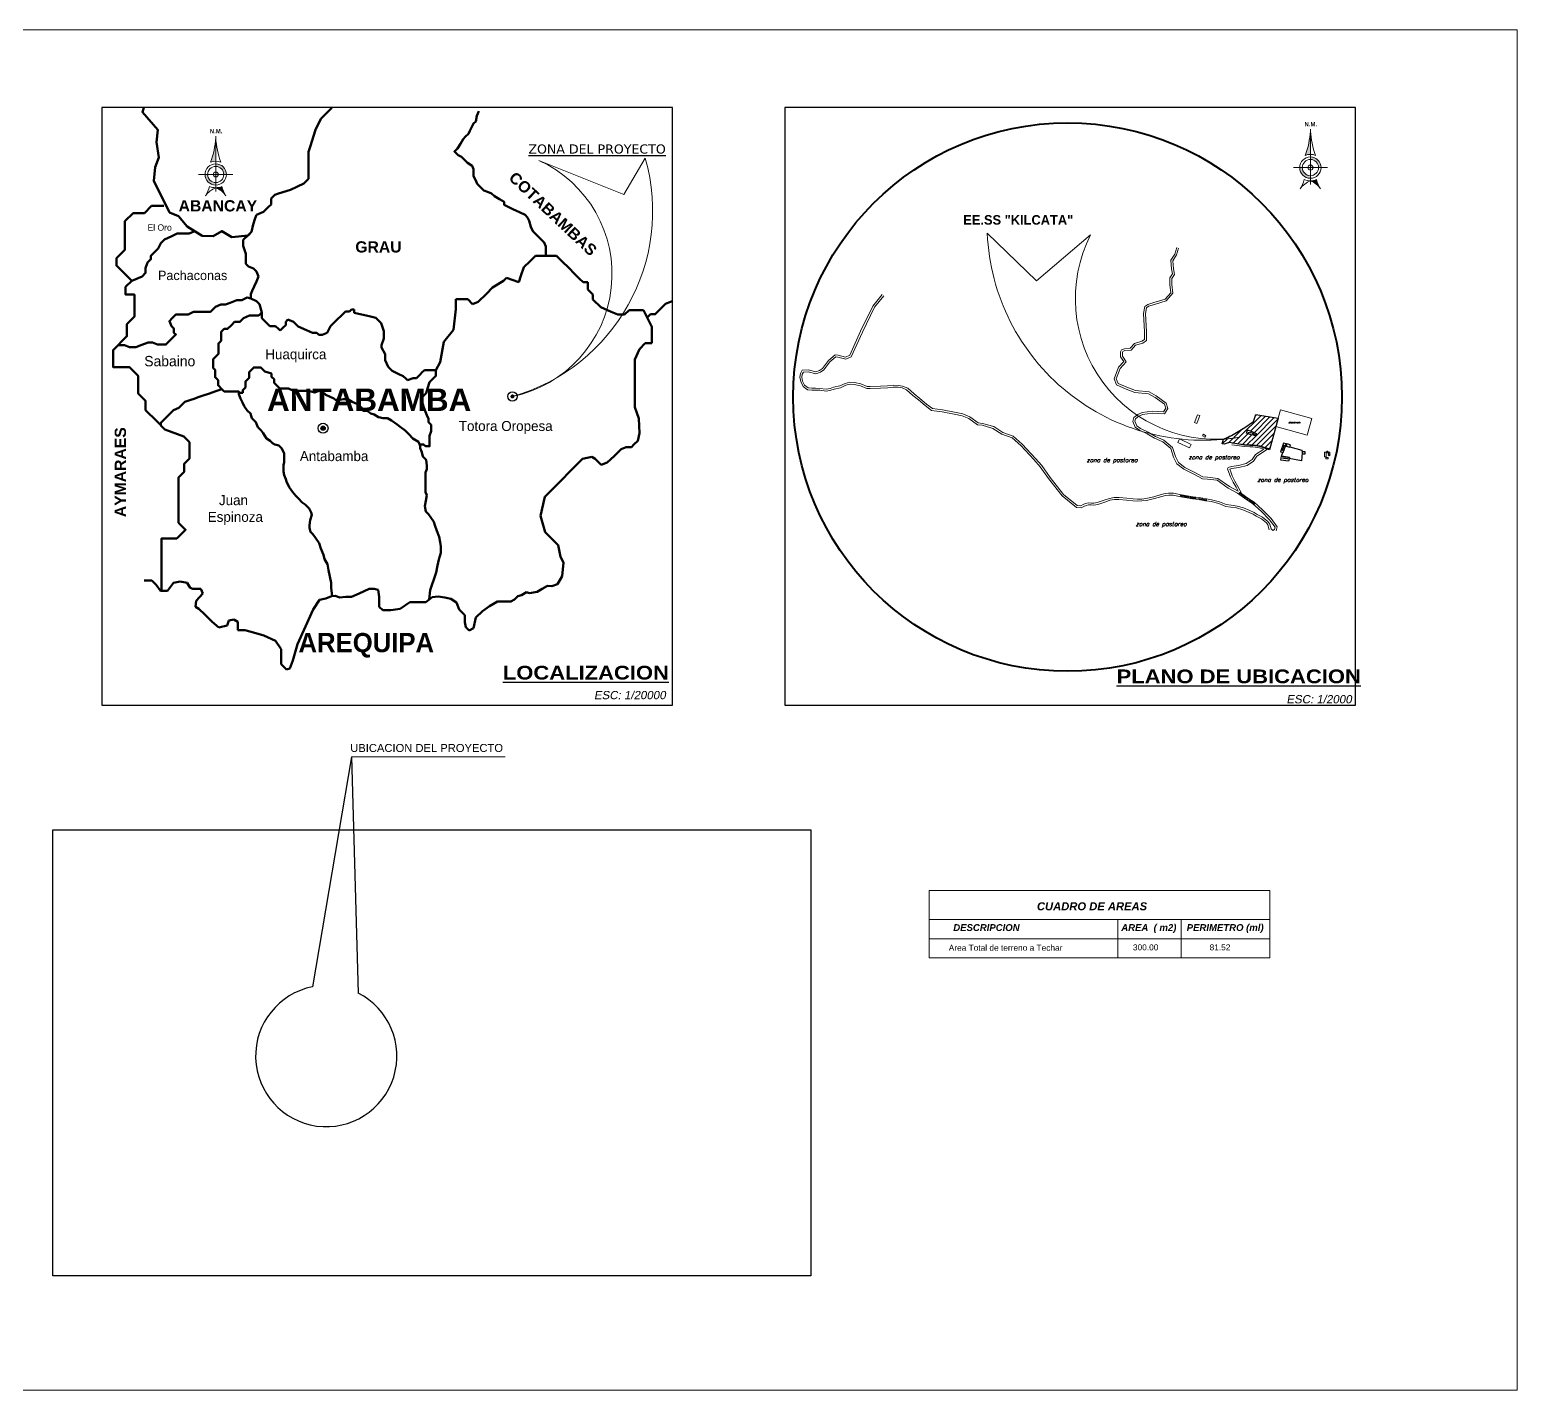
# Model space of a CAD drawing. Header units: metres. Extents: x 758904 to 760277, y 8387332 to 8388258.
# Drawn here: x 760212.5 to 760277.4, y 8387920.2 to 8387979.6 of the extents above; entities that cross this region are included whole.
import ezdxf
from ezdxf.enums import TextEntityAlignment as Align

# ---------------------------------------------------------------- set-up
doc = ezdxf.new("R2010")
doc.units = ezdxf.units.M
doc.linetypes.add('$AUDIT_BAD_LTYPE1', pattern=[0])
doc.linetypes.add('$RECOVER_090125203647-5', pattern=[0])
for name, color, linetype in [('-22', 7, 'Continuous'), ('05', 5, 'Continuous'), ('Detalles', 253, 'Continuous'), ('NOMBRE', 40, 'Continuous')]:
    doc.layers.add(name, color=color, linetype=linetype)
for name, color, linetype, lineweight in [('1.1AGUA CALIENTE', 1, 'Continuous', 40), ('8', 5, 'Continuous', 60), ('ACCESORIOS-AGUA', 7, 'Continuous', 9), ('CALLE', 7, '$RECOVER_090125203647-5', 15), ('COTA', 1, 'Continuous', 9), ('Distrito', 212, 'Continuous', 25), ('PERFIL', 150, 'Continuous', 9), ('PLUMA 01', 31, 'Continuous', 9), ('PLUMA 2', 121, 'Continuous', 9), ('Red vías Vecinales', 106, 'Continuous', 40), ('ROTULO_YMT', 7, 'Continuous', 5), ('Texto calles', 7, 'Continuous', 18), ('Texto vías Provinciales', 170, 'Continuous', 5)]:
    doc.layers.add(name, color=color, linetype=linetype, lineweight=lineweight)
doc.styles.add('ambiente', font='romand.shx', dxfattribs={"oblique": 15})
doc.styles.add('ARIAL', font='arial.ttf')
doc.styles.add('Arial Negrita', font='')
doc.styles.add('century', font='GOTHIC.TTF')
doc.styles.add('PROVINCIAS', font='GOTHIC.TTF', dxfattribs={"oblique": 10, "height": 0.14})
doc.styles.get("Standard").update_dxf_attribs({"font": 'simplex.shx'})
doc.styles.add('TURBO TEXTO', font='swisse.ttf')
doc.styles.add('WMF-Arial0', font='')
doc.styles.add('WMF-Swis721 Ex BT0', font='swisse.ttf')
doc.styles.get('Arial Negrita').set_extended_font_data('Arial', bold=True)
doc.styles.get('WMF-Arial0').set_extended_font_data('Arial', italic=True, bold=True)
picture_1 = doc.add_image_def('image1.jpg', size_in_pixel=(848, 499))

# ---------------------------------------------------------------- blocks, each defined once
blk = doc.blocks.new('N.M.5')
at = {"linetype": '$AUDIT_BAD_LTYPE1'}
for points in [[(0, 31.5, -0.071703), (-3, 17.15, -0.099699), (0, 17.75)], [(6, -2.5, -0.090274), (3.6, 2.98, -0.099699), (0, 2.25, -0.14892)]]:
    blk.add_hatch(color=256, dxfattribs=at).paths.add_polyline_path(points)
h = blk.add_hatch(color=256, dxfattribs=at)
h.paths.add_polyline_path([(4.75, 10), (6.25, 10, 0.414214), (0, 16.25), (0, 14.75, -0.414214)])
h.paths.add_polyline_path([(-4.75, 10), (-6.25, 10, 0.414214), (0, 3.75), (0, 5.25, -0.414214)])
h.paths.add_polyline_path([(0, 8.5), (0, 10), (-1.5, 10, 0.414214)], flags=17)
h.paths.add_polyline_path([(0, 10), (1.5, 10, 0.414214), (0, 11.5)], flags=17)
for p, q in [((0, 32.5), (0, 0)), ((-10, 10), (10, 10))]:
    blk.add_line(p, q, dxfattribs=at)
for radius in [6.25, 4.75, 1.5]:
    blk.add_circle((0, 10), radius, dxfattribs=at)
for centre, radius, start, end in [((-51.29, 34.73), 51.39, 339.99268, 356.39775), ((51.29, 34.73), 51.39, 183.60225, 200.00732), ((0, 10), 7.75, 67.22603, 112.77397), ((-19.84, 6.83), 16.69, 326.01293, 346.64627), ((4.8, -9.97), 13.13, 111.42702, 145.30795), ((0, 11.55), 9.3, 247.22603, 292.77397), ((-4.8, -9.97), 13.13, 34.69205, 68.57298), ((19.84, 6.83), 16.69, 193.35373, 213.98707)]:
    blk.add_arc(centre, radius, start, end, dxfattribs=at)
at = {"linetype": '$AUDIT_BAD_LTYPE1', "style": 'Arial Negrita'}
blk.add_text('N.M.', height=2.5, dxfattribs=at).set_placement((0.24, 35.4), align=Align.MIDDLE)

msp = doc.modelspace()

# ---------------------------------------------------------------- hatches: boundary and pattern name
for points in [[(760233.679, 8387963.605, 1), (760233.501, 8387963.605, 1)], [(760225.418, 8387962.219, 1), (760225.232, 8387962.219, 1)]]:
    msp.add_hatch(color=256).paths.add_polyline_path(points)
at = {"layer": 'PERFIL'}
h = msp.add_hatch(dxfattribs=at)
h.set_pattern_fill('ANSI31', color=0, scale=0.05)
h.set_pattern_definition([(45, (-467.80067, -17601.13015), (-0.1122532015134, 0.1122532015134), [])])
h.paths.add_polyline_path([(760267.004, 8387962.655), (760266.038, 8387962.811), (760265.926, 8387962.512), (760265.547, 8387962.253), (760264.963, 8387961.904), (760264.732, 8387961.795, 0.014554), (760265.331, 8387961.825, -0.028891), (760264.627, 8387961.745), (760264.627, 8387961.745), (760264.556, 8387961.534), (760264.646, 8387961.52), (760264.865, 8387961.588), (760265.535, 8387961.481), (760265.775, 8387961.465), (760265.898, 8387961.469), (760266.212, 8387961.417), (760266.629, 8387961.275)])
h.paths.add_polyline_path([(760266.077, 8387961.979), (760266.044, 8387961.885), (760265.902, 8387961.933), (760265.935, 8387962.027)], flags=16)
h.paths.add_polyline_path([(760265.911, 8387962.045), (760265.863, 8387961.91), (760265.62, 8387961.996), (760265.667, 8387962.132)], flags=16)
h.paths.add_polyline_path([(760265.688, 8387962.008), (760265.843, 8387962.008), (760265.849, 8387962.031), (760265.694, 8387962.031)], flags=8)
h.paths.add_polyline_path([(760265.939, 8387961.947), (760266.041, 8387961.947), (760266.046, 8387961.965), (760265.944, 8387961.965)], flags=8)

# ---------------------------------------------------------------- linework, layer by layer
at = {"layer": '-22', "linetype": 'Continuous', "lineweight": 20, "elevation": 1307.09}
msp.add_lwpolyline([(760226.561, 8387947.875), (760233.268, 8387947.875)], dxfattribs=at)
at = {"lineweight": 60}
for p, q in [((760225.225, 8387975.727), (760224.999, 8387975.24)), ((760225.549, 8387976.051), (760225.225, 8387975.727)), ((760225.705, 8387976.207), (760225.549, 8387976.051)), ((760225.715, 8387976.217), (760225.705, 8387976.207)), ((760224.999, 8387975.24), (760224.764, 8387974.505)), ((760224.764, 8387974.505), (760224.695, 8387974.289)), ((760224.695, 8387974.289), (760224.695, 8387973.817)), ((760224.695, 8387973.817), (760224.695, 8387973.473)), ((760224.695, 8387973.106), (760224.491, 8387972.902)), ((760224.695, 8387973.473), (760224.695, 8387973.262)), ((760224.695, 8387973.262), (760224.695, 8387973.106)), ((760223.215, 8387972.409), (760223.056, 8387972.25)), ((760223.378, 8387972.459), (760223.215, 8387972.409)), ((760223.91, 8387972.623), (760223.378, 8387972.459)), ((760224.491, 8387972.902), (760223.91, 8387972.623)), ((760222.928, 8387971.862), (760222.732, 8387971.666)), ((760223.056, 8387971.99), (760222.928, 8387971.862)), ((760223.056, 8387972.25), (760223.056, 8387971.99)), ((760222.279, 8387971.114), (760222.199, 8387970.787)), ((760222.367, 8387971.384), (760222.279, 8387971.114)), ((760222.423, 8387971.529), (760222.367, 8387971.384)), ((760222.732, 8387971.666), (760222.423, 8387971.529)), ((760222.048, 8387970.628), (760221.839, 8387970.446)), ((760221.839, 8387970.446), (760221.839, 8387970.175)), ((760222.191, 8387970.778), (760222.048, 8387970.628)), ((760222.199, 8387970.787), (760222.056, 8387970.637)), ((760221.839, 8387970.175), (760221.953, 8387969.831)), ((760221.953, 8387969.831), (760221.953, 8387969.591)), ((760221.953, 8387969.591), (760221.953, 8387969.396)), ((760221.953, 8387969.396), (760222.07, 8387969.278)), ((760222.07, 8387969.278), (760222.289, 8387969.192)), ((760222.289, 8387969.192), (760222.418, 8387969.063)), ((760233.959, 8387968.872), (760234.091, 8387969.246)), ((760234.091, 8387969.246), (760234.357, 8387969.513)), ((760234.357, 8387969.513), (760234.59, 8387969.745)), ((760234.59, 8387969.745), (760234.884, 8387969.745)), ((760234.884, 8387969.745), (760235.256, 8387969.745)), ((760235.256, 8387969.745), (760235.519, 8387969.745)), ((760235.519, 8387969.745), (760235.806, 8387969.458)), ((760235.806, 8387969.458), (760236.007, 8387969.257)), ((760236.007, 8387969.257), (760236.007, 8387969.257)), ((760236.007, 8387969.257), (760236.347, 8387968.917)), ((760222.414, 8387968.629), (760222.319, 8387968.407)), ((760222.508, 8387968.848), (760222.414, 8387968.629)), ((760222.418, 8387969.063), (760222.508, 8387968.848)), ((760232.719, 8387968.366), (760233.197, 8387968.646)), ((760233.197, 8387968.646), (760233.337, 8387968.785)), ((760233.337, 8387968.785), (760233.863, 8387968.6)), ((760233.863, 8387968.6), (760233.959, 8387968.872)), ((760236.347, 8387968.917), (760236.517, 8387968.746)), ((760236.517, 8387968.746), (760236.672, 8387968.592)), ((760236.672, 8387968.592), (760236.881, 8387968.592)), ((760236.881, 8387968.592), (760236.881, 8387968.275)), ((760222.234, 8387968.209), (760222.178, 8387968.077)), ((760222.178, 8387968.077), (760222.178, 8387967.879)), ((760222.178, 8387967.879), (760222.422, 8387967.769)), ((760222.319, 8387968.407), (760222.234, 8387968.209)), ((760231.118, 8387967.411), (760231.118, 8387967.846)), ((760231.118, 8387967.846), (760231.643, 8387967.846)), ((760231.643, 8387967.846), (760231.643, 8387967.846)), ((760231.643, 8387967.846), (760231.85, 8387967.64)), ((760232.092, 8387967.739), (760232.464, 8387968.085)), ((760232.464, 8387968.085), (760232.719, 8387968.366)), ((760236.881, 8387968.275), (760237.105, 8387968.051)), ((760237.105, 8387968.051), (760237.105, 8387967.842)), ((760237.105, 8387967.842), (760237.45, 8387967.498)), ((760222.422, 8387967.769), (760222.551, 8387967.64)), ((760222.551, 8387967.64), (760222.649, 8387967.277)), ((760222.649, 8387967.277), (760222.649, 8387967.027)), ((760226.152, 8387967.165), (760226.298, 8387967.31)), ((760226.298, 8387967.31), (760226.473, 8387967.31)), ((760226.473, 8387967.31), (760226.56, 8387967.398)), ((760226.56, 8387967.398), (760226.69, 8387967.398)), ((760226.69, 8387967.398), (760226.69, 8387967.26)), ((760226.69, 8387967.26), (760227.073, 8387967.169)), ((760231.012, 8387966.511), (760231.118, 8387967.411)), ((760231.85, 8387967.64), (760232.092, 8387967.739)), ((760237.45, 8387967.498), (760237.903, 8387967.301)), ((760237.903, 8387967.301), (760238.19, 8387967.176)), ((760238.475, 8387967.176), (760238.677, 8387967.378)), ((760238.677, 8387967.378), (760239.017, 8387967.378)), ((760239.017, 8387967.378), (760239.311, 8387967.378)), ((760239.311, 8387967.378), (760239.667, 8387966.651)), ((760222.649, 8387967.027), (760222.862, 8387966.815)), ((760222.862, 8387966.815), (760222.999, 8387966.677)), ((760222.999, 8387966.677), (760222.999, 8387966.677)), ((760222.999, 8387966.677), (760223.257, 8387966.677)), ((760223.257, 8387966.677), (760223.374, 8387966.561)), ((760223.374, 8387966.561), (760223.457, 8387966.478)), ((760223.457, 8387966.478), (760223.603, 8387966.623)), ((760223.603, 8387966.623), (760223.695, 8387966.715)), ((760223.695, 8387966.869), (760223.788, 8387966.963)), ((760223.695, 8387966.715), (760223.695, 8387966.869)), ((760223.788, 8387966.963), (760224.032, 8387966.861)), ((760224.032, 8387966.861), (760224.24, 8387966.652)), ((760224.24, 8387966.652), (760224.599, 8387966.494)), ((760225.498, 8387966.386), (760225.657, 8387966.669)), ((760225.657, 8387966.669), (760225.919, 8387966.931)), ((760225.919, 8387966.931), (760226.152, 8387967.165)), ((760227.073, 8387967.169), (760227.34, 8387967.105)), ((760227.34, 8387967.105), (760227.635, 8387967.034)), ((760227.635, 8387967.034), (760227.866, 8387966.803)), ((760227.866, 8387966.803), (760227.982, 8387966.456)), ((760238.19, 8387967.176), (760238.475, 8387967.176)), ((760239.473, 8387967.046), (760239.667, 8387966.651)), ((760239.667, 8387966.651), (760239.667, 8387965.924)), ((760224.599, 8387966.494), (760224.86, 8387966.379)), ((760224.86, 8387966.379), (760225.057, 8387966.379)), ((760225.057, 8387966.379), (760225.141, 8387966.295)), ((760225.141, 8387966.295), (760225.282, 8387966.295)), ((760225.282, 8387966.295), (760225.498, 8387966.386)), ((760227.982, 8387966.132), (760227.882, 8387965.849)), ((760227.982, 8387966.456), (760227.982, 8387966.132)), ((760230.432, 8387965.095), (760230.593, 8387965.986)), ((760230.593, 8387965.986), (760231.012, 8387966.511)), ((760239.389, 8387965.924), (760239.133, 8387965.669)), ((760239.667, 8387965.924), (760239.389, 8387965.924)), ((760227.882, 8387965.849), (760227.882, 8387965.749)), ((760227.882, 8387965.749), (760228.04, 8387965.457)), ((760228.04, 8387965.457), (760228.04, 8387965.191)), ((760239.133, 8387965.669), (760238.924, 8387965.213)), ((760228.04, 8387965.191), (760228.165, 8387964.891)), ((760228.165, 8387964.891), (760228.336, 8387964.721)), ((760228.336, 8387964.721), (760228.632, 8387964.583)), ((760228.632, 8387964.583), (760228.824, 8387964.494)), ((760229.552, 8387964.554), (760229.656, 8387964.658)), ((760229.656, 8387964.658), (760229.748, 8387964.75)), ((760229.748, 8387964.75), (760230.056, 8387964.75)), ((760230.056, 8387964.75), (760230.248, 8387964.75)), ((760230.248, 8387964.75), (760230.432, 8387965.095)), ((760238.924, 8387965.213), (760238.924, 8387963.141)), ((760228.824, 8387964.494), (760228.933, 8387964.385)), ((760228.933, 8387964.385), (760229.008, 8387964.31)), ((760229.008, 8387964.31), (760229.256, 8387964.4)), ((760229.256, 8387964.4), (760229.398, 8387964.4)), ((760229.398, 8387964.4), (760229.552, 8387964.554)), ((760238.924, 8387963.945), (760238.924, 8387963.636)), ((760238.924, 8387963.636), (760238.924, 8387963.141)), ((760238.924, 8387963.141), (760239.11, 8387962.646)), ((760238.924, 8387963.141), (760239.11, 8387962.646)), ((760239.11, 8387962.646), (760239.128, 8387962.002)), ((760239.11, 8387962.646), (760239.128, 8387962.002)), ((760239.128, 8387962.002), (760239.059, 8387961.669)), ((760238.548, 8387961.394), (760238.337, 8387961.305)), ((760238.783, 8387961.394), (760238.548, 8387961.394)), ((760238.892, 8387961.503), (760238.783, 8387961.394)), ((760239.059, 8387961.669), (760238.892, 8387961.503)), ((760236.65, 8387960.874), (760236.201, 8387960.425)), ((760237.051, 8387960.97), (760236.65, 8387960.874)), ((760237.194, 8387960.886), (760237.051, 8387960.97)), ((760237.467, 8387960.613), (760237.194, 8387960.886)), ((760237.726, 8387960.722), (760237.467, 8387960.613)), ((760238.03, 8387961.003), (760237.726, 8387960.722)), ((760238.337, 8387961.305), (760238.03, 8387961.003)), ((760236.201, 8387960.425), (760235.622, 8387959.846)), ((760235.248, 8387959.472), (760235.003, 8387959.227)), ((760235.622, 8387959.846), (760235.248, 8387959.472)), ((760235.003, 8387959.227), (760234.815, 8387958.398)), ((760234.815, 8387958.398), (760235.016, 8387957.676)), ((760235.016, 8387957.676), (760235.581, 8387957.111)), ((760235.581, 8387957.111), (760235.68, 8387956.601)), ((760235.68, 8387956.601), (760235.823, 8387956.359)), ((760235.823, 8387956.359), (760235.76, 8387955.757)), ((760217.856, 8387955.572), (760217.516, 8387955.572)), ((760218.047, 8387955.381), (760217.856, 8387955.572)), ((760219.083, 8387955.53), (760218.797, 8387955.463)), ((760219.396, 8387955.463), (760219.083, 8387955.53)), ((760235.76, 8387955.757), (760235.55, 8387955.409)), ((760218.23, 8387955.125), (760218.047, 8387955.381)), ((760218.531, 8387955.114), (760218.23, 8387955.125)), ((760218.797, 8387955.463), (760218.531, 8387955.114)), ((760219.519, 8387955.253), (760219.396, 8387955.463)), ((760219.641, 8387955.205), (760219.519, 8387955.253)), ((760219.996, 8387955.205), (760219.641, 8387955.205)), ((760219.787, 8387954.688), (760220.076, 8387955.001)), ((760220.076, 8387955.001), (760219.996, 8387955.205)), ((760225.696, 8387954.88), (760225.451, 8387954.784)), ((760225.864, 8387954.895), (760225.696, 8387954.88)), ((760226.049, 8387954.821), (760225.864, 8387954.895)), ((760226.322, 8387954.85), (760226.049, 8387954.821)), ((760226.569, 8387954.85), (760226.322, 8387954.85)), ((760226.895, 8387955.002), (760226.569, 8387954.85)), ((760227.331, 8387955.206), (760226.895, 8387955.002)), ((760227.562, 8387955.206), (760227.331, 8387955.206)), ((760227.732, 8387955.158), (760227.562, 8387955.206)), ((760227.78, 8387954.852), (760227.732, 8387955.158)), ((760227.78, 8387954.417), (760227.78, 8387954.852)), ((760230.355, 8387954.868), (760230.089, 8387954.835)), ((760230.634, 8387954.821), (760230.355, 8387954.868)), ((760233.828, 8387954.889), (760233.684, 8387954.738)), ((760233.983, 8387954.929), (760233.828, 8387954.889)), ((760234.205, 8387955.061), (760233.983, 8387954.929)), ((760234.335, 8387955.022), (760234.205, 8387955.061)), ((760234.669, 8387955.069), (760234.335, 8387955.022)), ((760234.893, 8387955.199), (760234.669, 8387955.069)), ((760235.125, 8387955.331), (760234.893, 8387955.199)), ((760235.31, 8387955.324), (760235.125, 8387955.331)), ((760235.55, 8387955.409), (760235.31, 8387955.324)), ((760219.765, 8387954.413), (760219.787, 8387954.688)), ((760219.911, 8387954.331), (760219.765, 8387954.413)), ((760220.163, 8387954.079), (760219.911, 8387954.331)), ((760224.9, 8387954.307), (760224.561, 8387953.566)), ((760225.172, 8387954.73), (760224.9, 8387954.307)), ((760225.451, 8387954.784), (760225.172, 8387954.73)), ((760227.93, 8387954.267), (760227.78, 8387954.417)), ((760228.288, 8387954.267), (760227.93, 8387954.267)), ((760228.693, 8387954.331), (760228.288, 8387954.267)), ((760229.115, 8387954.629), (760228.693, 8387954.331)), ((760229.815, 8387954.629), (760229.115, 8387954.629)), ((760230.089, 8387954.835), (760229.815, 8387954.629)), ((760230.899, 8387954.771), (760230.634, 8387954.821)), ((760231.152, 8387954.607), (760230.899, 8387954.771)), ((760231.264, 8387954.305), (760231.152, 8387954.607)), ((760231.519, 8387954.049), (760231.264, 8387954.305)), ((760232.282, 8387954.233), (760231.996, 8387953.947)), ((760232.591, 8387954.455), (760232.282, 8387954.233)), ((760232.943, 8387954.659), (760232.591, 8387954.455)), ((760233.517, 8387954.659), (760232.943, 8387954.659)), ((760233.684, 8387954.738), (760233.517, 8387954.659)), ((760220.483, 8387953.759), (760220.163, 8387954.079)), ((760220.772, 8387953.512), (760220.483, 8387953.759)), ((760221.138, 8387953.609), (760220.772, 8387953.512)), ((760221.208, 8387953.816), (760221.138, 8387953.609)), ((760221.433, 8387953.872), (760221.208, 8387953.816)), ((760221.603, 8387953.762), (760221.433, 8387953.872)), ((760221.603, 8387953.408), (760221.603, 8387953.762)), ((760224.561, 8387953.566), (760224.206, 8387952.788)), ((760231.519, 8387953.75), (760231.519, 8387954.049)), ((760231.555, 8387953.534), (760231.519, 8387953.75)), ((760231.996, 8387953.947), (760231.895, 8387953.491)), ((760221.911, 8387953.408), (760221.603, 8387953.408)), ((760222.189, 8387953.327), (760221.911, 8387953.408)), ((760222.747, 8387953.163), (760222.189, 8387953.327)), ((760223.251, 8387952.932), (760222.747, 8387953.163)), ((760223.499, 8387952.565), (760223.251, 8387952.932)), ((760231.7, 8387953.393), (760231.555, 8387953.534)), ((760231.895, 8387953.491), (760231.7, 8387953.393)), ((760223.495, 8387951.918), (760223.499, 8387952.565)), ((760224.206, 8387952.788), (760224.002, 8387952.071)), ((760223.736, 8387951.688), (760223.495, 8387951.918)), ((760223.879, 8387951.721), (760223.736, 8387951.688)), ((760224.002, 8387952.071), (760223.879, 8387951.721))]:
    msp.add_line(p, q, dxfattribs=at)
for points in [[(760217.497, 8387976.217), (760217.44, 8387976.018), (760218.112, 8387975.249), (760218.055, 8387974.704), (760218.158, 8387974.044), (760217.992, 8387973.61), (760217.94, 8387973.025), (760218.629, 8387971.64), (760219.019, 8387971.477), (760219.394, 8387971.021), (760220.052, 8387970.616), (760220.535, 8387970.608), (760220.913, 8387970.823), (760221.34, 8387970.564), (760222.056, 8387970.637)], [(760232.128, 8387976.06), (760232.03, 8387975.852), (760231.985, 8387975.616), (760231.887, 8387975.518), (760231.798, 8387975.353), (760231.731, 8387975.206), (760231.667, 8387975.066), (760231.548, 8387974.947), (760231.437, 8387974.835), (760231.32, 8387974.635), (760231.199, 8387974.436), (760231.06, 8387974.298), (760231.217, 8387974.142), (760231.36, 8387974.07), (760231.464, 8387973.965), (760231.63, 8387973.8), (760231.837, 8387973.673), (760231.891, 8387973.526), (760231.891, 8387973.428), (760231.891, 8387973.218), (760231.985, 8387973.04), (760232.056, 8387972.882), (760232.201, 8387972.737), (760232.342, 8387972.596), (760232.507, 8387972.534), (760232.675, 8387972.47), (760232.803, 8387972.343), (760233.02, 8387972.217), (760233.232, 8387972.095), (760233.232, 8387971.967), (760233.427, 8387971.874), (760233.614, 8387971.783), (760233.763, 8387971.712), (760233.904, 8387971.644), (760234.144, 8387971.528), (760234.253, 8387971.419), (760234.325, 8387971.265), (760234.388, 8387971.01), (760234.477, 8387970.827), (760234.598, 8387970.707), (760234.741, 8387970.563), (760234.857, 8387970.447), (760234.98, 8387970.324), (760235.044, 8387970.152), (760235.044, 8387970), (760235.044, 8387969.822), (760235.044, 8387969.745)], [(760218.37, 8387971.921), (760217.84, 8387971.921), (760217.532, 8387971.613), (760217.041, 8387971.613), (760216.68, 8387971.252), (760216.68, 8387970.395), (760216.68, 8387970.01), (760216.309, 8387969.639), (760216.309, 8387969.321), (760216.309, 8387969.321), (760216.647, 8387968.983), (760216.647, 8387968.983), (760216.978, 8387968.652), (760216.71, 8387968.384), (760216.71, 8387968.054), (760217.096, 8387968.054), (760217.096, 8387967.53), (760217.096, 8387967.09), (760216.765, 8387966.759), (760216.765, 8387966.236), (760216.159, 8387965.629), (760216.159, 8387965.272), (760216.159, 8387964.886), (760216.489, 8387964.886), (760216.875, 8387964.886), (760217.261, 8387964.5), (760217.261, 8387964.032), (760217.261, 8387963.729), (760217.578, 8387963.412), (760217.578, 8387963.013), (760218.067, 8387962.523), (760218.426, 8387962.165), (760219.246, 8387961.856), (760219.495, 8387961.608), (760219.495, 8387961.222), (760219.495, 8387960.892), (760219.26, 8387960.657), (760219.26, 8387960.313), (760219.019, 8387960.072), (760219.019, 8387959.554), (760219.019, 8387959.058), (760219.019, 8387958.563), (760219.019, 8387958.094), (760219.326, 8387957.788), (760218.943, 8387957.405), (760218.943, 8387957.405), (760218.943, 8387957.405), (760218.557, 8387957.405), (760218.281, 8387957.405), (760218.281, 8387956.91), (760218.281, 8387956.001), (760218.281, 8387955.56), (760218.278, 8387955.123)], [(760219.723, 8387970.819), (760219.486, 8387970.721), (760219.289, 8387970.721), (760219.123, 8387970.721), (760218.956, 8387970.721), (760218.722, 8387970.607), (760218.412, 8387970.457), (760218.245, 8387970.29), (760218.132, 8387970.063), (760217.954, 8387969.886), (760217.814, 8387969.746), (760217.814, 8387969.595), (760217.667, 8387969.447), (760217.58, 8387969.209), (760217.58, 8387968.998), (760217.429, 8387968.847), (760216.978, 8387968.652)], [(760222.178, 8387967.879), (760222.019, 8387967.918), (760221.785, 8387967.803), (760221.56, 8387967.803), (760221.27, 8387967.69), (760221.071, 8387967.613), (760220.86, 8387967.613), (760220.634, 8387967.521), (760220.509, 8387967.396), (760220.409, 8387967.296), (760220.151, 8387967.296), (760219.926, 8387967.296), (760219.676, 8387967.296), (760219.443, 8387967.183), (760219.217, 8387967.183), (760219.096, 8387967.183), (760218.903, 8387967.183), (760218.738, 8387967.018), (760218.618, 8387966.898), (760218.71, 8387966.677), (760218.819, 8387966.568), (760218.819, 8387966.387), (760218.901, 8387966.305), (760218.746, 8387966.15), (760218.609, 8387966.013), (760218.469, 8387965.872), (760218.38, 8387965.872), (760218.106, 8387965.872), (760217.889, 8387965.961), (760217.696, 8387965.961), (760217.422, 8387965.856), (760217.154, 8387965.754), (760216.874, 8387965.754), (760216.665, 8387965.84), (760216.488, 8387965.84), (760216.369, 8387965.84)], [(760222.649, 8387967.277), (760222.516, 8387967.143), (760222.309, 8387967.143), (760222.116, 8387967.143), (760221.859, 8387967.02), (760221.698, 8387966.859), (760221.464, 8387966.859), (760221.323, 8387966.718), (760221.158, 8387966.553), (760221.005, 8387966.553), (760220.877, 8387966.424), (760220.877, 8387966.199), (760220.877, 8387966.038), (760220.756, 8387965.918), (760220.756, 8387965.652), (760220.756, 8387965.459), (760220.643, 8387965.347), (760220.53, 8387965.234), (760220.53, 8387965.049), (760220.53, 8387964.84), (760220.611, 8387964.76), (760220.611, 8387964.599), (760220.611, 8387964.446), (760220.743, 8387964.313), (760220.743, 8387964.092), (760220.906, 8387963.929)], [(760221.649, 8387963.765), (760221.824, 8387963.765), (760221.824, 8387963.881), (760221.94, 8387963.997), (760221.94, 8387964.257), (760222.094, 8387964.411), (760222.094, 8387964.665), (760222.303, 8387964.874), (760222.609, 8387964.874), (760222.786, 8387964.698), (760223.073, 8387964.601), (760223.073, 8387964.465), (760223.185, 8387964.353), (760223.185, 8387964.201), (760223.302, 8387964.085), (760223.442, 8387963.945), (760223.634, 8387963.945), (760223.818, 8387963.945), (760224.034, 8387963.857), (760224.259, 8387963.857), (760224.475, 8387963.857), (760224.691, 8387963.857), (760224.959, 8387963.777), (760225.14, 8387963.856), (760225.308, 8387963.813), (760225.451, 8387963.669), (760225.634, 8387963.589), (760225.8, 8387963.516), (760225.863, 8387963.452), (760226.05, 8387963.452), (760226.221, 8387963.493), (760226.409, 8387963.493), (760226.597, 8387963.375), (760226.801, 8387963.286), (760226.992, 8387963.144), (760227.072, 8387962.983), (760227.246, 8387962.983), (760227.414, 8387962.867), (760227.553, 8387962.821), (760227.751, 8387962.703), (760227.952, 8387962.657), (760228.136, 8387962.657), (760228.314, 8387962.555), (760228.552, 8387962.377), (760228.688, 8387962.274), (760228.903, 8387962.114), (760229.063, 8387961.954), (760229.242, 8387961.774), (760229.493, 8387961.62), (760229.556, 8387961.449), (760229.556, 8387961.347), (760229.642, 8387961.169), (760229.681, 8387960.978), (760229.82, 8387960.84), (760229.856, 8387960.581), (760229.856, 8387960.433), (760229.797, 8387960.281), (760229.797, 8387960.084), (760229.797, 8387959.863), (760229.797, 8387959.621), (760229.797, 8387959.426), (760229.85, 8387959.295), (760229.813, 8387959.041), (760229.767, 8387958.814), (760229.817, 8387958.577), (760229.929, 8387958.465), (760230.024, 8387958.321), (760230.155, 8387958.125), (760230.206, 8387957.985), (760230.297, 8387957.732), (760230.388, 8387957.479), (760230.433, 8387957.246), (760230.47, 8387957.058), (760230.47, 8387956.772), (760230.381, 8387956.482), (760230.325, 8387956.223), (760230.268, 8387955.917), (760230.163, 8387955.62), (760230.072, 8387955.364), (760229.997, 8387955.154), (760229.959, 8387954.737), (760229.959, 8387954.737)], [(760230.248, 8387964.75), (760230.248, 8387964.503), (760230.157, 8387964.412), (760229.973, 8387964.229), (760229.886, 8387963.95), (760229.821, 8387963.745), (760229.658, 8387963.581), (760229.658, 8387963.308), (760229.728, 8387963.125), (760229.799, 8387962.94), (760229.856, 8387962.793), (760229.92, 8387962.626), (760229.92, 8387962.483), (760230.04, 8387962.362), (760230.04, 8387962.09), (760229.971, 8387961.887), (760229.971, 8387961.73), (760229.971, 8387961.579), (760229.971, 8387961.429), (760229.8, 8387961.429), (760229.715, 8387961.514), (760229.556, 8387961.514)], [(760218.247, 8387962.344), (760218.247, 8387962.457), (760218.366, 8387962.576), (760218.518, 8387962.728), (760218.67, 8387962.88), (760218.802, 8387963.013), (760219.029, 8387963.105), (760219.181, 8387963.257), (760219.29, 8387963.365), (760219.558, 8387963.457), (760219.702, 8387963.506), (760219.881, 8387963.568), (760220.095, 8387963.641), (760220.325, 8387963.72), (760220.686, 8387963.844), (760220.906, 8387963.929)], [(760220.906, 8387963.929), (760221.011, 8387963.824), (760221.649, 8387963.824), (760221.649, 8387963.765)], [(760221.649, 8387963.765), (760221.649, 8387963.706), (760221.716, 8387963.521), (760221.809, 8387963.336), (760221.885, 8387963.187), (760222.019, 8387962.998), (760222.16, 8387962.857), (760222.223, 8387962.657), (760222.397, 8387962.484), (760222.481, 8387962.261), (760222.62, 8387962.122), (760222.705, 8387961.995), (760222.858, 8387961.77), (760223.023, 8387961.663), (760223.122, 8387961.564), (760223.224, 8387961.506), (760223.396, 8387961.461), (760223.519, 8387961.338), (760223.632, 8387961.12), (760223.632, 8387960.959), (760223.632, 8387960.728), (760223.595, 8387960.621), (760223.595, 8387960.45), (760223.595, 8387960.333), (760223.632, 8387960.161), (760223.695, 8387959.989), (760223.732, 8387959.889), (760223.85, 8387959.65), (760223.992, 8387959.439), (760224.132, 8387959.267), (760224.254, 8387959.145), (760224.417, 8387958.981), (760224.548, 8387958.888), (760224.715, 8387958.72), (760224.805, 8387958.536), (760224.829, 8387958.432), (760224.766, 8387958.21), (760224.729, 8387957.982), (760224.729, 8387957.875), (760224.777, 8387957.701), (760224.883, 8387957.595), (760224.993, 8387957.426), (760225.161, 8387957.198), (760225.231, 8387956.97), (760225.344, 8387956.693), (760225.392, 8387956.504), (760225.512, 8387956.289), (760225.566, 8387956.026), (760225.624, 8387955.75), (760225.682, 8387955.469), (760225.682, 8387955.252), (760225.729, 8387954.883)]]:
    msp.add_lwpolyline(points, dxfattribs=at)
at = {"lineweight": 60, "flags": 128}
msp.add_lwpolyline([(760240.574, 8387967.783), (760240.561, 8387967.77), (760240.274, 8387967.643), (760239.824, 8387967.193), (760239.62, 8387967.193), (760239.473, 8387967.046)], dxfattribs=at)
at = {"elevation": 72.52, "flags": 128}
msp.add_lwpolyline([(760267.004, 8387962.655), (760266.629, 8387961.275), (760266.212, 8387961.417), (760265.898, 8387961.469), (760265.775, 8387961.465), (760265.535, 8387961.481), (760264.865, 8387961.588), (760264.646, 8387961.52), (760264.556, 8387961.534), (760264.627, 8387961.745), (760264.963, 8387961.904), (760265.547, 8387962.253), (760265.926, 8387962.512), (760266.038, 8387962.811)], close=True, dxfattribs=at)
at = {"flags": 128}
for points, elevation in [([(760265.911, 8387962.045), (760265.863, 8387961.91), (760265.62, 8387961.996), (760265.62, 8387961.996), (760265.667, 8387962.132)], 72.547), ([(760265.911, 8387962.045), (760265.667, 8387962.132), (760265.667, 8387962.132)], 72.547), ([(760226.561, 8387947.875), (760224.866, 8387937.83)], 1307.09), ([(760226.561, 8387947.875), (760226.853, 8387937.558)], 1307.09)]:
    msp.add_lwpolyline(points, dxfattribs=dict(at, elevation=elevation))
at = {"elevation": 72.544}
msp.add_lwpolyline([(760265.902, 8387961.933), (760266.044, 8387961.885), (760266.077, 8387961.979), (760265.935, 8387962.027)], close=True, dxfattribs=at)
at = {"flags": 128}
for points in [[(760267.104, 8387961.189), (760267.228, 8387961.152), (760267.359, 8387961.541), (760267.238, 8387961.571)], [(760267.519, 8387961.4), (760268.039, 8387961.258), (760268.049, 8387961.149), (760268.027, 8387960.801), (760267.487, 8387960.898), (760267.496, 8387960.941), (760267.157, 8387960.995), (760267.206, 8387961.159), (760267.228, 8387961.152), (760267.228, 8387961.152), (760267.325, 8387961.44), (760267.348, 8387961.432), (760267.514, 8387961.386)], [(760267.386, 8387961.535), (760267.348, 8387961.432), (760267.514, 8387961.386), (760267.55, 8387961.495)], [(760267.157, 8387960.995), (760267.496, 8387960.941), (760267.462, 8387960.784), (760267.124, 8387960.83)], [(760268.052, 8387961.191), (760268.047, 8387961.106), (760268.18, 8387961.106), (760268.18, 8387961.183)]]:
    msp.add_lwpolyline(points, close=True, dxfattribs=at)
for centre, radius in [((760233.59, 8387963.605), 0.208), ((760225.325, 8387962.219), 0.217), ((760225.325, 8387962.219), 0.0931)]:
    msp.add_circle(centre, radius)
msp.add_arc((760225.464, 8387934.806), 3.083, 101.17595, 63.21156)
at = {"layer": '1.1AGUA CALIENTE'}
msp.add_circle((760257.817, 8387963.577), 11.973, dxfattribs=at)
msp.add_circle((760257.817, 8387963.577), 11.973, dxfattribs=at)
at = {"layer": 'COTA'}
for p, q in [((760251.775, 8387942.036), (760266.639, 8387942.036)), ((760251.775, 8387942.036), (760251.775, 8387939.092)), ((760266.639, 8387942.036), (760266.64, 8387939.092)), ((760251.775, 8387940.766), (760266.639, 8387940.766)), ((760260.008, 8387940.766), (760260.008, 8387939.092)), ((760262.774, 8387940.766), (760262.774, 8387939.092)), ((760251.775, 8387939.929), (760266.639, 8387939.929)), ((760251.775, 8387939.092), (760266.639, 8387939.092)), ((760251.776, 8387939.092), (760266.64, 8387939.092))]:
    msp.add_line(p, q, dxfattribs=at)
for points in [[(760239.389, 8387974.003), (760238.452, 8387972.421), (760234.743, 8387973.912, -0.724674), (760233.59, 8387963.605, 0.413784)], [(760254.31, 8387970.728), (760256.454, 8387968.657), (760258.823, 8387970.654, 0.617431), (760265.331, 8387961.825, -0.451327)]]:
    msp.add_lwpolyline(points, format="xyb", close=True, dxfattribs=at)
at = {"layer": 'PERFIL', "flags": 128}
for points in [[(760265.227, 8387959.385), (760264.831, 8387959.601), (760264.346, 8387959.946), (760263.918, 8387959.994), (760263.918, 8387959.994), (760263.697, 8387960.013), (760263.697, 8387960.013), (760263.322, 8387960.207), (760262.894, 8387960.437), (760262.585, 8387960.66), (760262.443, 8387960.952), (760262.326, 8387961.332), (760262.326, 8387961.332), (760261.972, 8387961.629), (760261.616, 8387961.782), (760261.287, 8387961.97), (760260.958, 8387962.136), (760260.77, 8387962.268), (760260.657, 8387962.513), (760260.708, 8387962.684), (760260.708, 8387962.684), (760260.882, 8387962.821), (760261.068, 8387962.899), (760261.512, 8387962.964), (760262.003, 8387962.933), (760262.1, 8387963.087), (760262.039, 8387963.261), (760261.634, 8387963.563), (760261.352, 8387963.718), (760260.757, 8387963.784), (760260.367, 8387963.928), (760259.952, 8387964.107), (760259.845, 8387964.378), (760260.034, 8387964.878), (760260.265, 8387965.128), (760260.125, 8387965.336), (760260.127, 8387965.554), (760260.171, 8387965.637), (760260.299, 8387965.691), (760260.544, 8387965.708), (760260.732, 8387965.913), (760261.057, 8387966.015), (760261.168, 8387966.092), (760261.168, 8387966.425), (760261.13, 8387967.225), (760261.182, 8387967.531), (760261.314, 8387967.619), (760261.576, 8387967.706), (760262.075, 8387967.855), (760262.32, 8387968.134), (760262.276, 8387968.493), (760262.274, 8387968.782), (760262.392, 8387968.954), (760262.357, 8387969.171), (760262.326, 8387969.552), (760262.492, 8387969.824), (760262.581, 8387970.103)], [(760265.261, 8387959.464), (760264.876, 8387959.674), (760264.377, 8387960.029), (760263.927, 8387960.08), (760263.721, 8387960.097), (760263.362, 8387960.283), (760262.94, 8387960.51), (760262.653, 8387960.717), (760262.523, 8387960.984), (760262.4, 8387961.382), (760262.018, 8387961.703), (760261.655, 8387961.859), (760261.327, 8387962.046), (760261.002, 8387962.21), (760260.838, 8387962.325), (760260.749, 8387962.519), (760260.783, 8387962.634), (760260.926, 8387962.746), (760261.091, 8387962.815), (760261.516, 8387962.878), (760262.048, 8387962.844), (760262.195, 8387963.076), (760262.111, 8387963.314), (760261.681, 8387963.635), (760261.378, 8387963.801), (760260.777, 8387963.869), (760260.399, 8387964.008), (760260.019, 8387964.172), (760259.937, 8387964.379), (760260.109, 8387964.832), (760260.374, 8387965.12), (760260.211, 8387965.362), (760260.213, 8387965.532), (760260.232, 8387965.569), (760260.32, 8387965.606), (760260.584, 8387965.625), (760260.78, 8387965.838), (760261.095, 8387965.937), (760261.254, 8387966.047), (760261.254, 8387966.427), (760261.216, 8387967.22), (760261.261, 8387967.48), (760261.352, 8387967.541), (760261.602, 8387967.624), (760262.123, 8387967.779), (760262.41, 8387968.107), (760262.362, 8387968.498), (760262.36, 8387968.756), (760262.482, 8387968.934), (760262.442, 8387969.181), (760262.414, 8387969.531), (760262.57, 8387969.788), (760262.663, 8387970.077)], [(760266.62, 8387957.777), (760266.561, 8387957.995), (760266.491, 8387958.082), (760266.281, 8387958.257), (760266.049, 8387958.383), (760265.914, 8387958.468), (760265.737, 8387958.54), (760265.463, 8387958.658), (760265.194, 8387958.737), (760264.94, 8387958.769), (760264.716, 8387958.804), (760264.422, 8387958.927), (760264.082, 8387959.012), (760263.863, 8387959.049), (760263.551, 8387959.107), (760263.266, 8387959.14), (760263.016, 8387959.185), (760262.757, 8387959.228), (760262.428, 8387959.302), (760262.233, 8387959.302), (760262.096, 8387959.278), (760261.922, 8387959.241), (760261.608, 8387959.143), (760261.253, 8387959.06), (760261.058, 8387959.041), (760260.866, 8387959.036), (760260.667, 8387959.053), (760260.391, 8387959.081), (760260.057, 8387959.107), (760259.859, 8387959.107), (760259.666, 8387959.071), (760259.48, 8387959.005), (760259.133, 8387958.889), (760258.966, 8387958.861), (760258.85, 8387958.866), (760258.734, 8387958.874), (760258.627, 8387958.851), (760258.528, 8387958.806), (760258.409, 8387958.739), (760258.204, 8387958.758), (760257.574, 8387959.261), (760256.985, 8387960.021), (760256.626, 8387960.539), (760256.349, 8387960.845), (760255.781, 8387961.462), (760255.394, 8387961.8), (760254.946, 8387961.955), (760254.558, 8387962.211), (760254.093, 8387962.344), (760253.888, 8387962.366), (760253.506, 8387962.637), (760253.214, 8387962.757), (760252.864, 8387962.836), (760252.338, 8387962.93), (760251.88, 8387962.998), (760251.603, 8387963.207), (760251.313, 8387963.453), (760251.06, 8387963.652), (760250.793, 8387963.896), (760250.591, 8387963.974), (760250.423, 8387964.003), (760250.209, 8387964.014), (760249.966, 8387963.987), (760249.654, 8387963.963), (760249.204, 8387963.947), (760249.052, 8387963.956), (760248.772, 8387964.069), (760248.509, 8387964.129), (760248.328, 8387964.14), (760248.143, 8387964.094), (760247.909, 8387963.987), (760247.626, 8387963.923), (760247.483, 8387963.875), (760247.286, 8387963.836), (760246.999, 8387963.872), (760246.816, 8387963.88), (760246.659, 8387963.876), (760246.459, 8387963.898), (760246.273, 8387964.042), (760246.17, 8387964.252), (760246.135, 8387964.451), (760246.154, 8387964.612), (760246.24, 8387964.755), (760246.502, 8387964.768), (760246.823, 8387964.681), (760246.991, 8387964.739), (760247.124, 8387964.825), (760247.377, 8387965.172), (760247.67, 8387965.419), (760247.802, 8387965.4), (760248.127, 8387965.319), (760248.307, 8387965.405), (760248.782, 8387966.452), (760249.317, 8387967.548), (760249.724, 8387968.053)], [(760265.227, 8387959.385), (760265.641, 8387959.097), (760265.902, 8387958.92), (760266.258, 8387958.6), (760266.634, 8387958.214), (760266.87, 8387957.898), (760266.844, 8387957.791), (760266.778, 8387957.758), (760266.696, 8387957.826), (760266.639, 8387958.035), (760266.553, 8387958.143), (760266.329, 8387958.329), (760266.092, 8387958.458), (760265.954, 8387958.544), (760265.771, 8387958.619), (760265.492, 8387958.739), (760265.212, 8387958.821), (760264.952, 8387958.854), (760264.74, 8387958.887), (760264.449, 8387959.008), (760264.1, 8387959.096), (760263.878, 8387959.133), (760263.564, 8387959.192), (760263.278, 8387959.225), (760263.031, 8387959.27), (760262.773, 8387959.313), (760262.438, 8387959.388), (760262.226, 8387959.388), (760262.08, 8387959.362), (760261.9, 8387959.325), (760261.586, 8387959.226), (760261.238, 8387959.145), (760261.052, 8387959.126), (760260.868, 8387959.122), (760260.675, 8387959.138), (760260.399, 8387959.166), (760260.061, 8387959.192), (760259.851, 8387959.192), (760259.643, 8387959.155), (760259.452, 8387959.086), (760259.112, 8387958.973), (760258.961, 8387958.947), (760258.855, 8387958.951), (760258.727, 8387958.961), (760258.6, 8387958.933), (760258.489, 8387958.883), (760258.39, 8387958.827), (760258.237, 8387958.841), (760258.237, 8387958.841), (760257.636, 8387959.321), (760257.054, 8387960.072), (760256.693, 8387960.593), (760256.413, 8387960.903), (760255.841, 8387961.524), (760255.438, 8387961.875), (760254.985, 8387962.032), (760254.594, 8387962.29), (760254.11, 8387962.429), (760253.919, 8387962.449), (760253.548, 8387962.713), (760253.24, 8387962.839), (760252.881, 8387962.921), (760252.352, 8387963.015), (760251.915, 8387963.08), (760251.657, 8387963.275), (760251.367, 8387963.52), (760251.116, 8387963.717), (760250.839, 8387963.97), (760250.614, 8387964.057), (760250.432, 8387964.088), (760250.207, 8387964.1), (760249.958, 8387964.073), (760249.65, 8387964.049), (760249.205, 8387964.033), (760249.071, 8387964.041), (760248.798, 8387964.152), (760248.522, 8387964.215), (760248.32, 8387964.227), (760248.114, 8387964.175), (760247.881, 8387964.069), (760247.603, 8387964.006), (760247.461, 8387963.958), (760247.283, 8387963.923), (760247.006, 8387963.958), (760246.816, 8387963.966), (760246.662, 8387963.962), (760246.492, 8387963.981), (760246.341, 8387964.097), (760246.252, 8387964.278), (760246.222, 8387964.454), (760246.237, 8387964.584), (760246.29, 8387964.671), (760246.493, 8387964.681), (760246.826, 8387964.591), (760247.029, 8387964.661), (760247.184, 8387964.761), (760247.44, 8387965.113), (760247.696, 8387965.328), (760247.786, 8387965.316), (760248.137, 8387965.228), (760248.372, 8387965.341), (760248.859, 8387966.416), (760249.39, 8387967.502), (760249.39, 8387967.502), (760249.791, 8387967.999)], [(760264.984, 8387961.486), (760265.532, 8387961.424), (760265.775, 8387961.405), (760265.904, 8387961.412), (760266.196, 8387961.364), (760266.385, 8387961.305), (760266.021, 8387961.064), (760265.866, 8387960.847), (760265.613, 8387960.674), (760265.272, 8387960.587), (760264.972, 8387960.547), (760264.824, 8387960.5), (760264.798, 8387960.442), (760264.858, 8387960.282), (760264.923, 8387960.099), (760265.036, 8387959.862), (760265.166, 8387959.637), (760265.261, 8387959.464)], [(760264.994, 8387961.572), (760265.54, 8387961.509), (760265.776, 8387961.491), (760265.908, 8387961.498), (760266.216, 8387961.448), (760266.583, 8387961.333), (760266.082, 8387961.001), (760265.927, 8387960.785), (760265.649, 8387960.594), (760265.289, 8387960.503), (760264.991, 8387960.463), (760264.894, 8387960.432), (760264.939, 8387960.312), (760265.003, 8387960.132), (760265.112, 8387959.902), (760265.241, 8387959.679), (760265.418, 8387959.357)], [(760265.418, 8387959.357), (760265.689, 8387959.168), (760265.955, 8387958.988), (760266.317, 8387958.661), (760266.7, 8387958.27), (760266.964, 8387957.916), (760266.918, 8387957.731)]]:
    msp.add_lwpolyline(points, dxfattribs=at)
for points in [[(760263.48, 8387962.803), (760263.356, 8387962.47), (760263.458, 8387962.418), (760263.585, 8387962.766)], [(760266.905, 8387962.292), (760267.103, 8387963.019), (760268.472, 8387962.647), (760268.274, 8387961.919)], [(760263.704, 8387961.892), (760263.809, 8387961.827), (760263.856, 8387961.89), (760263.749, 8387961.956)], [(760269.032, 8387961.175), (760269.033, 8387960.974), (760269.102, 8387960.97), (760269.103, 8387961.175)], [(760269.08, 8387960.887), (760269.185, 8387960.887), (760269.186, 8387960.934), (760269.082, 8387960.936)], [(760269.12, 8387961.144), (760269.173, 8387961.143), (760269.172, 8387961.215), (760269.123, 8387961.213)]]:
    msp.add_lwpolyline(points, close=True, dxfattribs=at)
at = {"layer": 'PERFIL'}
for points in [[(760262.693, 8387961.752), (760263.203, 8387961.509), (760263.13, 8387961.356), (760262.62, 8387961.6)], [(760269.186, 8387961.054), (760269.235, 8387961.096), (760269.275, 8387961.049), (760269.225, 8387961.007)], [(760269.2, 8387961.17), (760269.255, 8387961.17), (760269.255, 8387961.103), (760269.2, 8387961.103)]]:
    msp.add_lwpolyline(points, close=True, dxfattribs=at)
at = {"layer": 'PLUMA 01'}
msp.add_lwpolyline([(760177.354, 8387920.215), (760277.439, 8387920.215), (760277.439, 8387979.615), (760177.354, 8387979.615)], close=True, dxfattribs=at)
at = {"layer": 'PLUMA 2', "linetype": 'Continuous', "lineweight": 5}
msp.add_line((760239.473, 8387967.046), (760239.473, 8387967.046), dxfattribs=at)
at = {"layer": 'Red vías Vecinales', "color": 7, "lineweight": 30}
for points in [[(760215.678, 8387950.133), (760240.574, 8387950.133), (760240.574, 8387976.217), (760215.678, 8387976.217), (760215.678, 8387950.133)], [(760215.678, 8387950.133), (760240.574, 8387950.133), (760240.574, 8387976.217), (760215.678, 8387976.217), (760215.678, 8387950.133)], [(760215.678, 8387950.133), (760240.574, 8387950.133), (760240.574, 8387976.217), (760215.678, 8387976.217), (760215.678, 8387950.133)], [(760215.678, 8387950.133), (760240.574, 8387950.133), (760240.574, 8387976.217), (760215.678, 8387976.217), (760215.678, 8387950.133)], [(760245.482, 8387950.133), (760270.378, 8387950.133), (760270.378, 8387976.217), (760245.482, 8387976.217), (760245.482, 8387950.133)], [(760245.482, 8387950.133), (760270.378, 8387950.133), (760270.378, 8387976.217), (760245.482, 8387976.217), (760245.482, 8387950.133)]]:
    msp.add_lwpolyline(points, dxfattribs=at)

# ---------------------------------------------------------------- block references
at = {"layer": 'CALLE', "linetype": '$AUDIT_BAD_LTYPE1', "xscale": 0.07444852933986112, "yscale": 0.07444852933986112, "zscale": 0.07444852933986112}
for p in [(760220.641, 8387972.551), (760268.413, 8387972.853)]:
    msp.add_blockref('N.M.5', p, dxfattribs=at)

# ---------------------------------------------------------------- texts
at = {"layer": '05', "char_height": 0.49094, "attachment_point": 1, "style": 'century'}
for s, insert, rotation in [('{\\fArial|b1|i0|c0|p34;COTABAMBAS}', (760233.729, 8387973.459), 316.60972), ('{\\fArial|b1|i0|c0|p34;AYMARAES}', (760216.234, 8387958.335), 90)]:
    msp.add_mtext(s, dxfattribs=dict(at, insert=insert, rotation=rotation))
at = {"layer": '05', "attachment_point": 1, "style": 'century'}
for s, insert, char_height in [('{\\fArial|b1|i0|c0|p34;ABANCAY}', (760219.021, 8387972.174), 0.49094), ('{\\fArial|b1|i0|c0|p34;GRAU}', (760226.732, 8387970.38), 0.49094), ('{\\fArial|b1|i0|c0|p34;ANTABAMBA}', (760222.881, 8387963.951), 0.98188)]:
    msp.add_mtext(s, dxfattribs=dict(at, insert=insert, char_height=char_height))
at = {"layer": '8', "color": 7, "attachment_point": 1, "style": 'century'}
for s, insert, char_height in [('{\\fBankGothic Md BT|b1|i0|c0|p34;EE.SS "KILCATA"}', (760253.265, 8387971.523), 0.41904), ('{\\fBankGothic Md BT|b1|i0|c0|p34;AREQUIPA}', (760224.254, 8387953.278), 0.83808)]:
    msp.add_mtext(s, dxfattribs=dict(at, insert=insert, char_height=char_height))
at = {"layer": 'ACCESORIOS-AGUA', "lineweight": 0, "style": 'ARIAL'}
msp.add_text('UBICACION DEL PROYECTO', height=0.34924, dxfattribs=at).set_placement((760226.511, 8387948.083, 1307.09))
at = {"layer": 'COTA'}
for s, height, style, p in [('CUADRO DE AREAS ', 0.35, 'WMF-Arial0', (760258.95, 8387941.346)), ('DESCRIPCION', 0.29823, 'WMF-Arial0', (760254.275, 8387940.417)), ('AREA  ( m2)', 0.29823, 'WMF-Arial0', (760261.362, 8387940.417)), ('PERIMETRO (ml)', 0.29823, 'WMF-Arial0', (760264.693, 8387940.417)), ('Area Total de terreno a Techar', 0.25975, 'WMF-Swis721 Ex BT0', (760255.111, 8387939.534)), ('300.00', 0.2598, 'WMF-Swis721 Ex BT0', (760261.223, 8387939.552)), ('81.52', 0.2598, 'WMF-Swis721 Ex BT0', (760264.468, 8387939.552))]:
    msp.add_text(s, height=height, dxfattribs=dict(at, style=style)).set_placement(p, align=Align.MIDDLE_CENTER)
at = {"layer": 'Detalles', "color": 40, "insert": (760234.287, 8387974.608), "char_height": 0.4, "attachment_point": 1}
msp.add_mtext('{\\fVerdana|b0|i0|c0|p34;\\LZONA DEL PROYECTO}', dxfattribs=at)
at = {"layer": 'Distrito', "linetype": 'Continuous', "lineweight": 5, "attachment_point": 1, "style": 'century'}
for s, insert, char_height, width in [('El Oro', (760217.664, 8387971.12), 0.2794, 3.53531), ('Pachaconas', (760218.122, 8387969.096), 0.4109, 5.19899), ('Sabaino', (760217.523, 8387965.374), 0.4536, 5.73938), ('Huaquirca', (760222.804, 8387965.667), 0.4374, 5.53441), ('Totora Oropesa', (760231.249, 8387962.533), 0.43743, 5.53441), ('Antabamba', (760224.312, 8387961.22), 0.4374, 5.53441), ('   Juan\\PEspinoza', (760220.294, 8387959.296), 0.4374, 5.53441)]:
    msp.add_mtext(s, dxfattribs=dict(at, insert=insert, char_height=char_height, width=width))
at = {"layer": 'NOMBRE', "style": 'ambiente', "oblique": 15, "text_generation_flag": 6}
for s, height, rotation, p in [('EE.SS "KILCATA"', 0.01238, 180, (760265.767, 8387962.018)), ('ESTADIO DE KILCATA', 0.03713, 180, (760267.72, 8387962.461)), ('RESIDENCIA', 0.0124, 180, (760265.991, 8387961.956)), ('CENTRO EDUCATIVO "KILCATA"', 0.01238, 249.46377, (760267.23, 8387961.362)), ('zona de pastoreo', 0.18563, 180, (760259.758, 8387960.826)), ('zona de pastoreo', 0.18563, 180, (760264.21, 8387960.954)), ('CENTRO EDUCATIVO "KILCATA"', 0.01238, 171.8847, (760267.32, 8387960.898)), ('zona de pastoreo', 0.18563, 180, (760267.21, 8387959.966)), ('zona de pastoreo', 0.18563, 180, (760261.9, 8387958.036))]:
    msp.add_text(s, height=height, rotation=rotation, dxfattribs=at).set_placement(p, align=Align.MIDDLE_CENTER)
at = {"layer": 'ROTULO_YMT', "color": 110, "lineweight": 30, "char_height": 0.6, "attachment_point": 1, "style": 'TURBO TEXTO'}
for s, insert in [('{\\fArial Black|b1|i0|c0|p34;\\L\\C7;LOCALIZACION}', (760233.171, 8387951.845)), ('{\\fArial Black|b1|i0|c0|p34;\\L\\C7;PLANO DE UBICACION}', (760259.955, 8387951.684))]:
    msp.add_mtext(s, dxfattribs=dict(at, insert=insert))
at = {"layer": 'Texto calles'}
for s, rotation, p in [('CARRETERA DE INGRESO', 323.20356, (760265.295, 8387959.385)), ('CARRETERA TOTORA - HUACULLO', 349.30349, (760262.739, 8387959.259))]:
    msp.add_text(s, height=0.05156, rotation=rotation, dxfattribs=at).set_placement(p)
at = {"layer": 'Texto vías Provinciales', "color": 7, "char_height": 0.36, "attachment_point": 5, "style": 'PROVINCIAS'}
for s, insert in [('{\\fArial|b0|i0|c0|p34;ESC: 1/20000}', (760238.715, 8387950.563)), ('{\\fArial|b0|i0|c0|p34;ESC: 1/2000}', (760268.793, 8387950.384))]:
    msp.add_mtext(s, dxfattribs=dict(at, insert=insert))

# ---------------------------------------------------------------- pictures from other files: only their frames are drawn
image = msp.add_image(picture_1, insert=(760213.526, 8387925.216), size_in_units=(33.083, 19.468))
image.dxf.flags = 7

doc.saveas('drawing.dxf')
